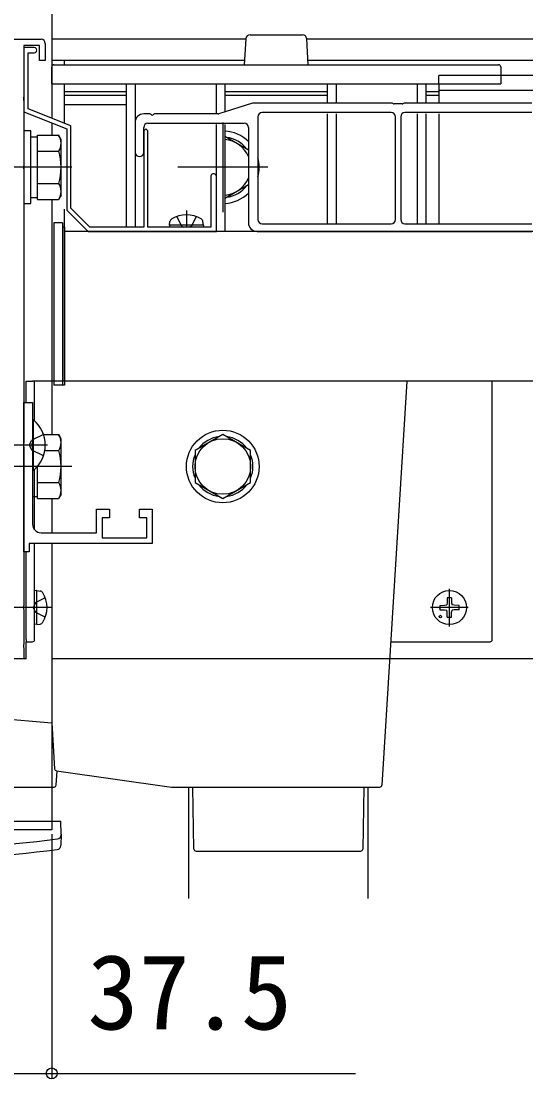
# Model space of a CAD drawing. Units: millimetres, scale not verified. Extents: x -1050 to 1050, y -1565 to 1556.
# Drawn here: x -417.1 to -297.5, y 449.7 to 697.2 of the extents above; entities that cross this region are included whole.
import ezdxf
from ezdxf.enums import TextEntityAlignment as Align

# ---------------------------------------------------------------- set-up
doc = ezdxf.new("R2010")
doc.units = ezdxf.units.MM
doc.header["$LTSCALE"] = 8
for name, color, linetype in [('0-2_YKK_11', 7, 'Continuous'), ('0-4_YKK_12', 2, 'Continuous'), ('0-5_YKK_13', 4, 'Continuous'), ('0-6_YKK_D', 6, 'Continuous')]:
    doc.layers.add(name, color=color, linetype=linetype)
doc.styles.add('ＭＳ ゴシック', font='')
doc.styles.get('ＭＳ ゴシック').set_extended_font_data('MS Gothic')

msp = doc.modelspace()

# ---------------------------------------------------------------- linework, layer by layer
at = {"layer": '0-2_YKK_11'}
for points in [[(-484.2, 556.3), (-484.2, 689.7), (-484.5, 690), (-484.5, 693), (-476.958, 693), (-476.775, 692.88), (-476.225, 692.88), (-476.042, 693), (-467.958, 693), (-467.775, 692.88), (-467.225, 692.88), (-467.042, 693), (-446.958, 693), (-446.775, 692.88), (-446.225, 692.88), (-446.042, 693), (-412.5, 693)], [(-411.5, 692), (-411.5, 688), (-412.9, 688), (-412.9, 691.5), (-416.5, 691.5), (-416.5, 679.458), (-416.62, 679.275), (-416.62, 678.725), (-416.5, 678.542), (-416.5, 663.458), (-416.62, 663.275), (-416.62, 662.725), (-416.5, 662.542), (-416.5, 598.458), (-416.62, 598.275), (-416.62, 597.725), (-416.5, 597.542), (-416.5, 560.458), (-416.62, 560.275), (-416.62, 559.725), (-416.5, 559.542), (-416.5, 551.458), (-416.62, 551.275), (-416.62, 550.725), (-416.5, 550.542), (-416.5, 548), (-443, 548)], [(-414.1, 691), (-416.5, 691), (-416.5, 676), (-406.5, 672), (-406.5, 653), (-401.5, 648)], [(-372.8, 660.85), (-372.8, 649), (-387.5, 649), (-387.5, 671.5), (-388, 672), (-388.5, 671.5), (-388.5, 649), (-401.086, 649), (-405.5, 653.414), (-405.5, 672.677), (-415.5, 676.677), (-415.5, 689.8), (-414.1, 689.8)], [(-401.5, 648), (-371.5, 648), (-371.5, 660.85)], [(-416.5, 573), (-416.5, 608), (-414.5, 608), (-414.5, 598.458), (-414.62, 598.275), (-414.62, 597.725), (-414.5, 597.542), (-414.5, 579.5)], [(-412.5, 577.5), (-399.5, 577.5), (-399.5, 583), (-396.5, 583), (-396.5, 581), (-398.2, 581), (-398.2, 576.3), (-387.8, 576.3), (-387.8, 581), (-389.5, 581), (-389.5, 583), (-386.5, 583), (-386.5, 575), (-415.3, 575), (-415.3, 573), (-416.5, 573)]]:
    msp.add_lwpolyline(points, dxfattribs=at)
for centre, radius, start, end in [((-412.5, 692), 1, 0.00001, 89.99999), ((-414.1, 690.4), 0.6, 269.99999, 90.00001), ((-372.15, 660.85), 0.65, 359.99999, 180.00001), ((-412.5, 579.5), 2, 180.00001, 269.99999)]:
    msp.add_arc(centre, radius, start, end, dxfattribs=at)
at = {"layer": '0-4_YKK_12'}
for p, q in [((-410, 1126), (-410, 674.477)), ((-410, 693), (-410, 674.477)), ((-364.633, 693), (-410, 693)), ((-297.5, 693), (-350.367, 693)), ((-364.939, 688), (-410, 688)), ((-407, 687), (-407, 688)), ((-297.5, 688), (-350.061, 688)), ((-319.5, 682.5), (-319.5, 684.5)), ((-305, 684.5), (-319.5, 684.5)), ((-297.5, 684.5), (-305, 684.5)), ((-407, 673.277), (-407, 682.5)), ((-407, 680.7), (-392.5, 680.7)), ((-369.5, 680.7), (-345.5, 680.7)), ((-322.5, 680.7), (-319.5, 680.7)), ((-319.5, 682.5), (-319.5, 678)), ((-297.5, 681), (-319.5, 681)), ((-407, 679.882), (-392.5, 679.882)), ((-369.5, 679.882), (-345.5, 679.882)), ((-322.5, 679.882), (-319.5, 679.882)), ((-407, 677.7), (-392.5, 677.7)), ((-410, 673.4), (-410, 670.506)), ((-410, 673.4), (-410, 670.506)), ((-370, 673.5), (-370, 652.5)), ((-319.5, 675.5), (-319.5, 649.8)), ((-359.5, 663), (-380.5, 663)), ((-407, 613), (-407, 653.2)), ((-297.5, 648), (-407, 648)), ((-297.5, 613), (-407, 613)), ((-410, 585.494), (-410, 577.5)), ((-410, 585.494), (-410, 577.5)), ((-410, 575), (-410, 548)), ((-410, 575), (-410, 548))]:
    msp.add_line(p, q, dxfattribs=at)
for points in [[(-410, 655.494), (-410, 613), (-410, 600.506)], [(-410, 655.494), (-410, 613), (-410, 600.506)], [(-410, 548), (-410, 518), (-410, 508), (-485, 508)], [(-297.5, 548), (-330.976, 548), (-410, 548)]]:
    msp.add_lwpolyline(points, dxfattribs=at)
at = {"layer": '0-5_YKK_13'}
for p, q in [((-364.629, 693.061), (-365, 687)), ((-363.631, 694), (-351.369, 694)), ((-350, 687), (-350.371, 693.061)), ((-410, 682.5), (-410, 686.5)), ((-409.5, 687), (-305.5, 687)), ((-305, 686.5), (-305, 682.5)), ((-410, 682.5), (-305, 682.5)), ((-392.5, 649), (-392.5, 682.5)), ((-390.5, 682.5), (-390.5, 673.5)), ((-371.5, 675.5), (-371.5, 682.5)), ((-369.5, 682.5), (-369.5, 675.969)), ((-345.5, 678), (-345.5, 682.5)), ((-343.5, 682.5), (-343.5, 678)), ((-324.5, 678), (-324.5, 682.5)), ((-322.5, 682.5), (-322.5, 678)), ((-363.073, 677.977), (-370.927, 675.523)), ((-330.573, 678), (-362.924, 678)), ((-330.6, 675.8), (-360.8, 675.8)), ((-330.07, 677.871), (-330.43, 677.979)), ((-328.073, 677.85), (-329.927, 677.85)), ((-327.57, 677.979), (-327.93, 677.871)), ((-297.707, 678), (-327.427, 678)), ((-297.707, 675.8), (-327.4, 675.8)), ((-390.5, 673.5), (-390.5, 666.5)), ((-387.02, 675.5), (-388.5, 675.5)), ((-387.5, 673.3), (-365, 673.3)), ((-371.076, 675.5), (-385.98, 675.5)), ((-361.8, 674.8), (-361.8, 650.8)), ((-345.5, 649.8), (-345.5, 675.5)), ((-343.5, 675.5), (-343.5, 649.8)), ((-329.6, 650.8), (-329.6, 674.8)), ((-328.4, 674.8), (-328.4, 650.8)), ((-324.5, 649.8), (-324.5, 675.5)), ((-322.5, 675.5), (-322.5, 649.8)), ((-388.5, 666.5), (-388.5, 672.3)), ((-371.5, 648), (-371.5, 673)), ((-369.5, 673), (-369.5, 648)), ((-364, 672.3), (-364, 650)), ((-413.3, 670.05), (-414.9, 670.05)), ((-413.3, 670.506), (-408.381, 670.506)), ((-413.3, 655.494), (-413.3, 670.506)), ((-407.8, 669.5), (-408.381, 670.506)), ((-407.8, 656.5), (-407.8, 669.5)), ((-364, 667.041), (-369.5, 670.217)), ((-413.3, 659), (-413.3, 667)), ((-413.3, 666.753), (-408.381, 666.753)), ((-390.5, 666.5), (-390.5, 649)), ((-405.3, 663), (-431.8, 663)), ((-413.3, 659.247), (-408.381, 659.247)), ((-369.5, 655.783), (-364, 658.959)), ((-414.9, 655.95), (-413.3, 655.95)), ((-407.8, 656.5), (-408.381, 655.494)), ((-413.3, 655.494), (-408.381, 655.494)), ((-378.5, 652.9), (-378.5, 649)), ((-407.5, 650), (-409.5, 650)), ((-409.5, 650), (-409.5, 612)), ((-407.5, 650), (-407.5, 612)), ((-407, 649), (-407.5, 649)), ((-407.5, 649), (-407.5, 612)), ((-407, 649), (-407, 612)), ((-382.5, 649.5), (-382.359, 650.302)), ((-374.5, 649.5), (-382.5, 649.5)), ((-382.5, 649.5), (-382.412, 649)), ((-374.588, 649), (-382.412, 649)), ((-374.5, 649.5), (-374.641, 650.302)), ((-374.5, 649.5), (-374.588, 649)), ((-360.8, 649.8), (-330.6, 649.8)), ((-327.4, 649.8), (-297.707, 649.8)), ((-362, 648), (-297.707, 648)), ((-357, 613), (-414, 613)), ((-407.5, 612), (-409.5, 612)), ((-407, 612), (-407.5, 612)), ((-327, 613), (-357, 613)), ((-327, 613), (-332.782, 518.469)), ((-414.5, 603.9), (-414.5, 592.1)), ((-414.252, 603.9), (-414.5, 603.9)), ((-414.252, 592.1), (-414.252, 603.9)), ((-415.244, 598), (-414.635, 599.145)), ((-411.917, 600.5), (-414.635, 599.145)), ((-411.919, 600.506), (-408.381, 600.506)), ((-407.8, 599.5), (-408.381, 600.506)), ((-407.8, 586.5), (-407.8, 599.5)), ((-411, 598), (-425, 598)), ((-415.244, 598), (-414.635, 596.855)), ((-411.917, 595.5), (-414.635, 596.855)), ((-411.602, 596.753), (-408.381, 596.753)), ((-405.3, 593), (-431.8, 593)), ((-414.252, 592.1), (-414.5, 592.1)), ((-414, 578.177), (-414, 592.321)), ((-413.3, 589), (-413.3, 593.052)), ((-413.3, 585.494), (-413.3, 593.052)), ((-413.3, 589.247), (-408.381, 589.247)), ((-414.5, 585.95), (-413.3, 585.95)), ((-413.3, 585.494), (-408.381, 585.494)), ((-407.8, 586.5), (-408.381, 585.494)), ((-414, 552.5), (-414, 575)), ((-416, 552.5), (-416, 573)), ((-317, 555.6), (-317, 564.4)), ((-413.5, 564), (-414, 563.912)), ((-414, 556.088), (-414, 563.912)), ((-413.5, 564), (-412.698, 563.859)), ((-413.5, 556), (-413.5, 564)), ((-317.5, 562.245), (-317.519, 561.137)), ((-316.5, 562.245), (-316.481, 561.137)), ((-410.1, 560), (-431, 560)), ((-312.6, 560), (-321.4, 560)), ((-319.245, 560.5), (-318.137, 560.519)), ((-319.245, 559.5), (-318.137, 559.481)), ((-318.137, 560.519), (-317.62, 560.62)), ((-318.137, 559.481), (-317.62, 559.38)), ((-317.519, 561.137), (-317.62, 560.62)), ((-317.519, 558.863), (-317.62, 559.38)), ((-316.481, 561.137), (-316.38, 560.62)), ((-316.481, 558.863), (-316.38, 559.38)), ((-315.863, 560.519), (-316.38, 560.62)), ((-315.863, 559.481), (-316.38, 559.38)), ((-314.755, 560.5), (-315.863, 560.519)), ((-314.755, 559.5), (-315.863, 559.481)), ((-317.5, 557.755), (-317.519, 558.863)), ((-316.5, 557.755), (-316.481, 558.863)), ((-413.5, 556), (-414, 556.088)), ((-413.5, 556), (-412.698, 556.141)), ((-416, 548), (-416, 552)), ((-330.731, 552), (-307.5, 552)), ((-416, 548), (-476.501, 548)), ((-476.009, 538.775), (-409.999, 533)), ((-410, 533), (-409.342, 522.247)), ((-408.971, 518.469), (-408.77, 521.762)), ((-408.913, 521.782), (-382, 518)), ((-446.5, 518), (-409.47, 518)), ((-382, 518), (-357, 518)), ((-378, 518), (-378, 491.926)), ((-376.747, 503.491), (-377, 518)), ((-357, 518), (-333.281, 518)), ((-337, 518), (-337.253, 503.491)), ((-336, 491.926), (-336, 518)), ((-487.148, 510), (-407.852, 510)), ((-407.8, 507), (-407.852, 510)), ((-407.8, 507), (-407.847, 504.333)), ((-376.247, 503), (-337.753, 503))]:
    msp.add_line(p, q, dxfattribs=at)
for points in [[(-416.5, 671.5), (-416.5, 654.5), (-414.9, 654.5), (-414.9, 671.5)], [(-370, 600.506), (-376.5, 596.753), (-376.5, 589.247), (-370, 585.494), (-363.5, 589.247), (-363.5, 596.753)]]:
    msp.add_lwpolyline(points, close=True, dxfattribs=at)
for points in [[(-380.758, 651.495), (-379.645, 649.263), (-379.151, 649)], [(-376.242, 651.495), (-377.355, 649.263), (-377.849, 649)], [(-416, 608), (-416, 613), (-414.5, 613)], [(-414, 603.679), (-414, 613), (-414.5, 613)], [(-307, 552.5), (-307, 613), (-307.5, 613), (-327, 613)], [(-411.505, 562.258), (-413.737, 561.145), (-414.346, 560)], [(-411.505, 557.742), (-413.737, 558.855), (-414.346, 560)], [(-416, 552.5), (-416, 552), (-414.5, 552)]]:
    msp.add_lwpolyline(points, dxfattribs=at)
for centre, radius in [((-370, 593), 8.5), ((-370, 593), 6.5), ((-317, 560), 4), ((-319.121, 557.879), 0.3)]:
    msp.add_circle(centre, radius, dxfattribs=at)
for centre, radius, start, end in [((-363.631, 693), 1, 90, 176.5), ((-351.369, 693), 1, 3.5, 90), ((-409.5, 686.5), 0.5, 90, 180), ((-305.5, 686.5), 0.5, 0, 90), ((-362.924, 677.5), 0.5, 90, 107.35402), ((-360.8, 674.8), 1, 90, 180), ((-330.6, 674.8), 1, 0, 90), ((-330.573, 677.5), 0.5, 73.30076, 90), ((-329.927, 678.35), 0.5, 253.30076, 270), ((-327.4, 674.8), 1, 90, 180), ((-328.073, 678.35), 0.5, 270, 286.69924), ((-327.427, 677.5), 0.5, 90, 106.69924), ((-388.5, 673.5), 2, 90, 180), ((-387.5, 672.3), 1, 90, 180), ((-387.02, 675.2), 0.3, 30, 90), ((-386.5, 675.5), 0.3, 210, 330), ((-385.98, 675.2), 0.3, 90, 150), ((-371.076, 676), 0.5, 270, 287.35402), ((-365, 672.3), 1, 0, 90), ((-370, 663), 8.5, 45.09913, 86.62771), ((-411.123, 668.629), 3.323, 325.61575, 34.38425), ((-370, 663), 6.5, 22.61986, 85.58827), ((-370, 663), 7.05, 37.21814, 82.78186), ((-420.219, 663), 12.419, 342.41205, 17.58795), ((-389.5, 666.5), 1, 180, 0), ((-370, 663), 8.5, 344.73227, 15.26773), ((-411.123, 657.371), 3.323, 325.61575, 34.38425), ((-370, 663), 6.5, 274.41173, 337.38014), ((-370, 663), 7.05, 277.21814, 322.78186), ((-370, 663), 8.5, 273.37229, 314.90087), ((-381.472, 650.146), 0.9, 122.05588, 170), ((-378.5, 645.4), 6.5, 57.94412, 122.05588), ((-375.528, 650.146), 0.9, 10, 57.94412), ((-380.25, 648.8), 0.2, 89.92103, 90), ((-362, 650), 2, 180, 270), ((-360.8, 650.8), 1, 180, 270), ((-330.6, 650.8), 1, 270, 0), ((-327.4, 650.8), 1, 180, 270), ((-419.2, 598), 7.7, 309.98312, 50.01688), ((-411.123, 598.629), 3.323, 325.61575, 34.38425), ((-370, 593), 7.05, 97.21814, 142.78186), ((-370, 593), 7.05, 37.21814, 82.78186), ((-420.219, 593), 12.419, 342.41205, 17.58795), ((-370, 593), 7.05, 157.21814, 202.78186), ((-370, 593), 7.05, 337.21814, 22.78186), ((-411.123, 587.371), 3.323, 325.61575, 34.38425), ((-370, 593), 7.05, 217.21814, 262.78186), ((-370, 593), 7.05, 277.21814, 322.78186), ((-412.854, 562.972), 0.9, 32.05588, 80), ((-417.6, 560), 6.5, 327.94412, 32.05588), ((-317, 560), 2.3, 77.44414, 102.55586), ((-414.2, 561.75), 0.2, 359.92103, 0), ((-317, 560), 2.3, 167.44414, 192.55586), ((-317, 560), 2.3, 347.44414, 12.55586), ((-317, 560), 2.3, 257.44414, 282.55586), ((-412.854, 557.028), 0.9, 280, 327.94412), ((-414.5, 552.5), 0.5, 270, 0), ((-307.5, 552.5), 0.5, 270, 0), ((-408.843, 522.277), 0.5, 183.5, 262), ((-409.47, 518.5), 0.5, 270, 356.5), ((-333.281, 518.5), 0.5, 270, 356.5), ((-447.5, 821), 317.528, 262.97773, 277.02227), ((-408.803, 506.847), 1, 277.02227, 359), ((-447.5, 821), 320, 263.0403, 276.9597), ((-408.846, 504.351), 1, 276.9597, 359), ((-376.247, 503.5), 0.5, 181, 270), ((-337.753, 503.5), 0.5, 270, 359)]:
    msp.add_arc(centre, radius, start, end, dxfattribs=at)
at = {"layer": '0-6_YKK_D'}
msp.add_line((-410, 507), (-410, 450), dxfattribs=at)
msp.add_lwpolyline([(-447.5, 451), (-410, 451), (-338.991, 451)], dxfattribs=at)
msp.add_circle((-410, 451), 1.275, dxfattribs=at)

# ---------------------------------------------------------------- texts
at = {"layer": '0-6_YKK_D', "style": 'ＭＳ ゴシック'}
msp.add_text('37.5', height=17.6, dxfattribs=at).set_placement((-401.673, 456), align=Align.BOTTOM_LEFT)

doc.saveas('drawing.dxf')
